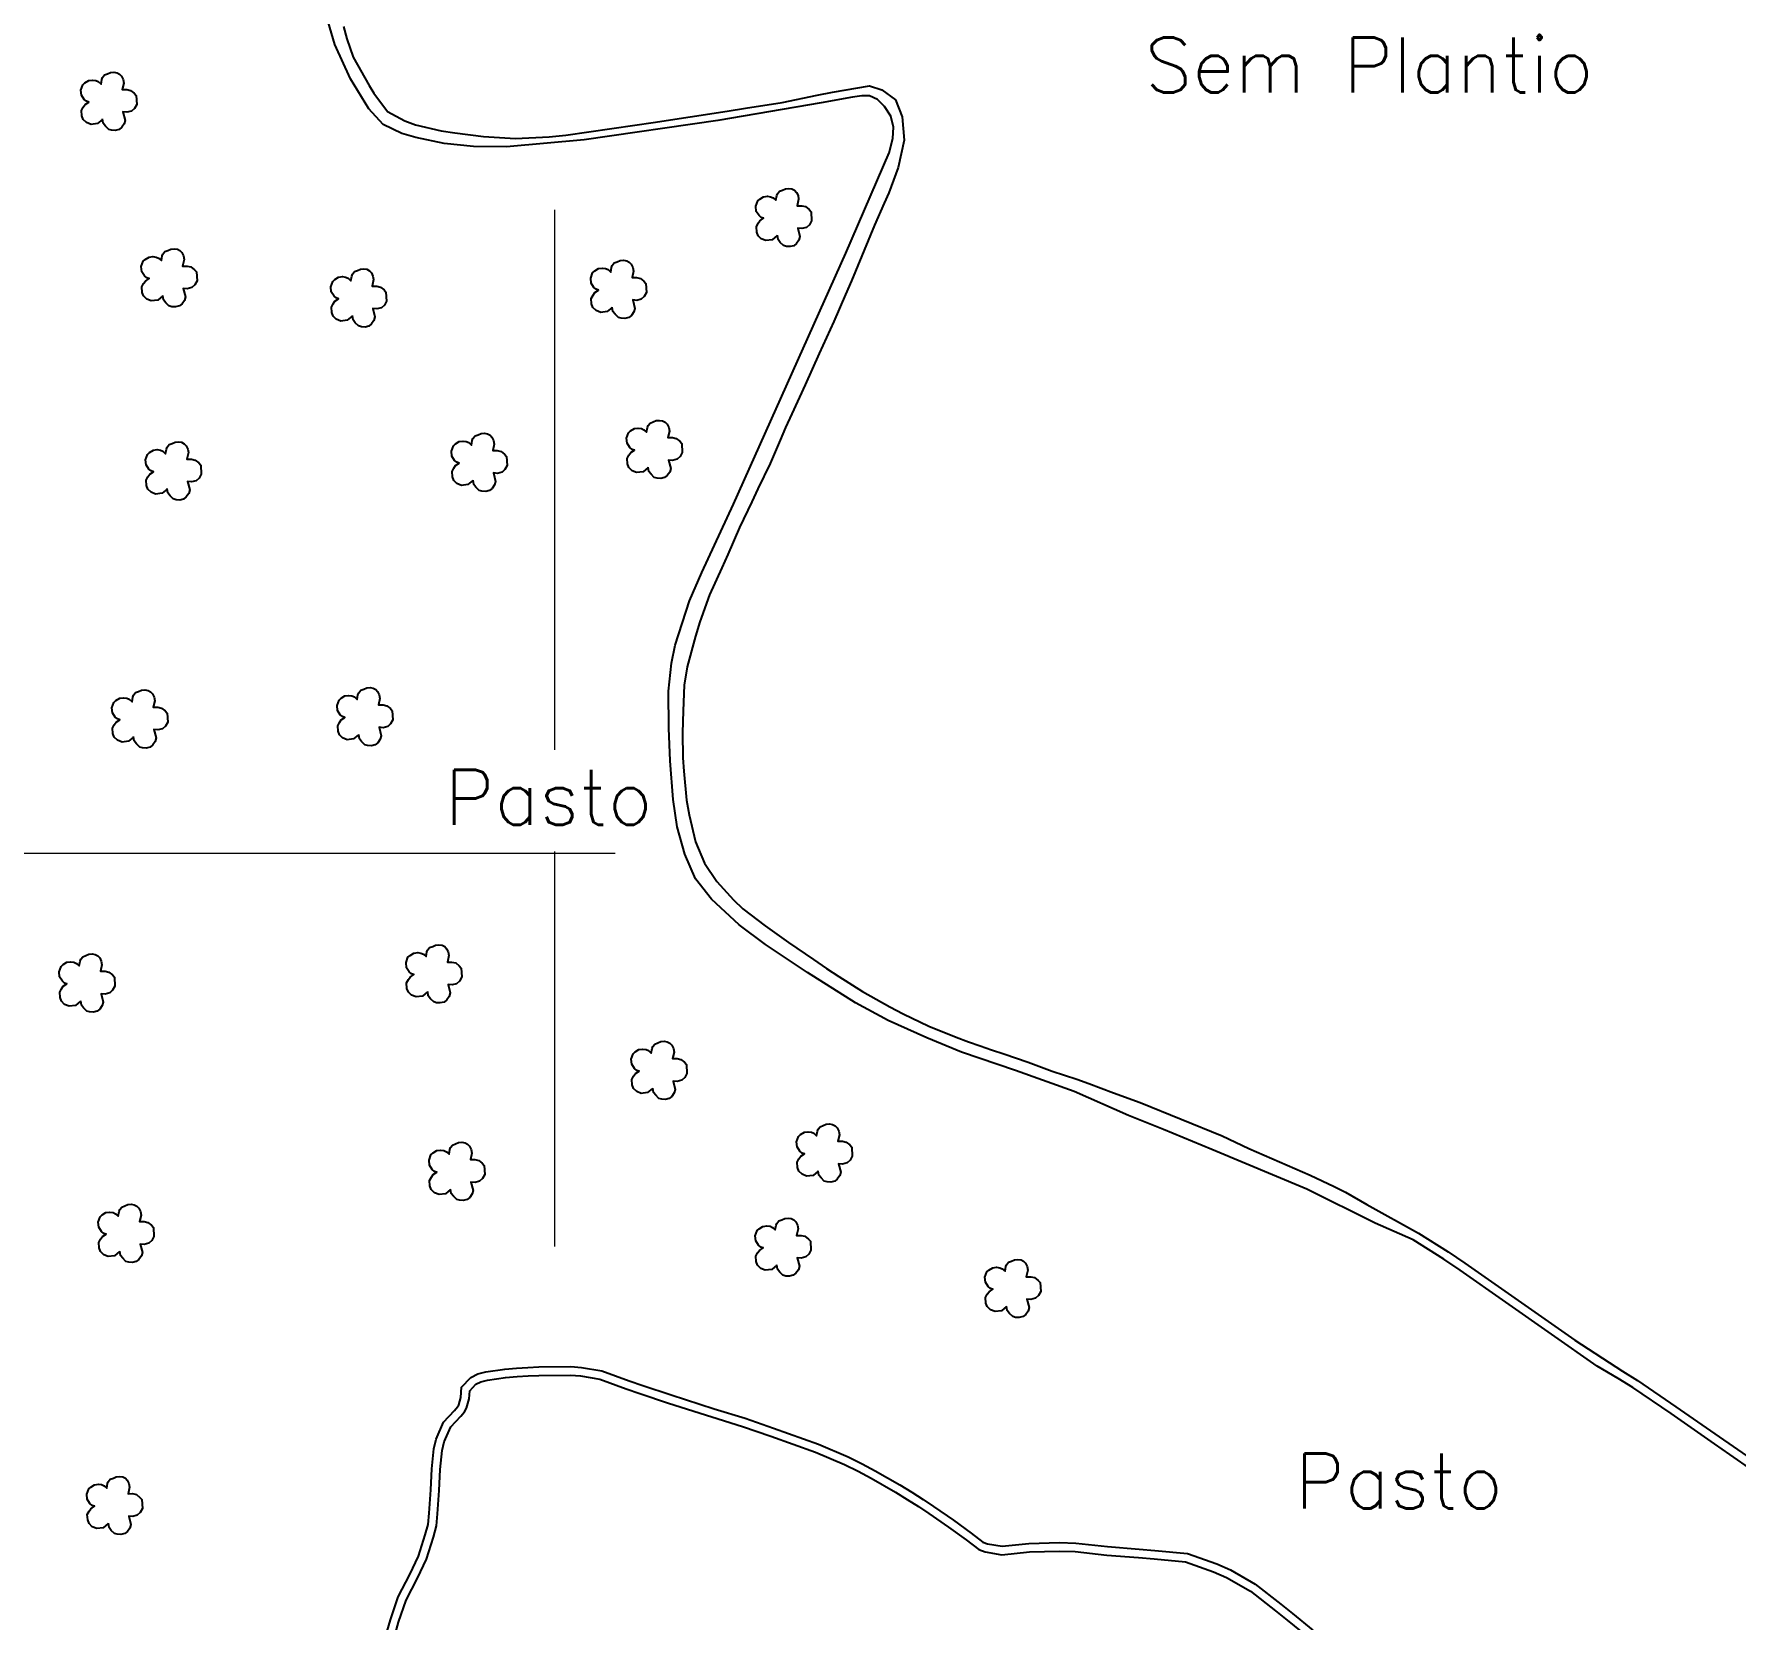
# Model space of a CAD drawing. Extents: x 724231 to 728431, y 7817664 to 7823604.
# Drawn here: x 725154 to 725957, y 7820638 to 7821386 of the extents above; entities that cross this region are included whole.
import ezdxf
from ezdxf.enums import TextEntityAlignment as Align

# ---------------------------------------------------------------- set-up
doc = ezdxf.new("R2010")
doc.units = 0
doc.header["$MEASUREMENT"] = 0
doc.linetypes.add('CONTINUO', pattern=[0])
for name, color, linetype, lineweight in [('0114000626', 1, 'Continuous', 25), ('0114000626094', 5, 'Continuous', 25), ('MALHA', 8, 'Continuous', 9), ('TEXTO_DIVERSOS', 7, 'Continuous', 5)]:
    doc.layers.add(name, color=color, linetype=linetype, lineweight=lineweight)
doc.layers.add('_SIMBOLO ARVORE', color=118, linetype='Continuous')
doc.layers.add('SEM PLANTIO', color=30, linetype='Continuous')
doc.styles.add('Simplex', font='simplex.shx')

msp = doc.modelspace()

# ---------------------------------------------------------------- linework, layer by layer
at = {"layer": '0114000626', "linetype": 'CONTINUO'}
for points in [[(725968.74, 7820706.39), (725947.02, 7820721.56), (725926.59, 7820735.72), (725908.53, 7820748.02), (725901.65, 7820752.36), (725891.64, 7820758.09), (725827.02, 7820803.37), (725819.31, 7820808.65), (725804.84, 7820817.73), (725787.01, 7820825.63), (725754.81, 7820841.63), (725709.95, 7820860.32), (725687.16, 7820869.75), (725670.67, 7820876.29), (725644.93, 7820887.59), (725617.37, 7820897.62), (725591.86, 7820906.22), (725575.43, 7820913.01), (725557.32, 7820921.19), (725541.76, 7820929.4), (725519.2, 7820943.78), (725499.34, 7820956.92), (725486.99, 7820966.25), (725473.83, 7820978.36), (725466.34, 7820987.9), (725461.27, 7820999.57), (725457.7, 7821012.46), (725455.79, 7821025.32), (725454.34, 7821043.61), (725453.76, 7821059.07), (725453.67, 7821076.43), (725454.96, 7821089.73), (725456.83, 7821098.2), (725463.6, 7821119.07), (725469.33, 7821132.42), (725484.35, 7821164.73), (725537.23, 7821283.07), (725557.64, 7821330.38), (725559.47, 7821337.06), (725559.74, 7821342.48), (725558.49, 7821347.59), (725555.57, 7821352.13), (725552.19, 7821355.53), (725548.47, 7821357.18), (725544.8, 7821357.3), (725540.43, 7821356.57), (725525.65, 7821353.91), (725476.89, 7821345.58), (725413.88, 7821336.45), (725377.14, 7821333.11), (725361.65, 7821333.28), (725347.79, 7821334.79), (725334.49, 7821337.57), (725327.8, 7821339.42), (725318.96, 7821343.73), (725312.22, 7821351.06), (725303.6, 7821365.22), (725296.25, 7821381.42), (725290.44, 7821401.33)], [(725320.88, 7820633.08), (725322.41, 7820638.54), (725326.12, 7820649.35), (725331.65, 7820659.87), (725335.7, 7820668.57), (725338.88, 7820678.58), (725340.25, 7820683.52), (725340.69, 7820688.84), (725341.49, 7820699.78), (725341.94, 7820709.67), (725342.9, 7820719.09), (725344.04, 7820723.71), (725347.52, 7820731.73), (725352.68, 7820737.15), (725354.06, 7820738.88), (725354.67, 7820739.95), (725355.68, 7820743.41), (725355.91, 7820748.23), (725360.33, 7820752.83), (725363.66, 7820754.48), (725367.43, 7820755.4), (725376.34, 7820756.7), (725381.95, 7820757.19), (725387.26, 7820757.55), (725392.39, 7820757.78), (725407.53, 7820757.94), (725412.6, 7820757.52), (725422.19, 7820755.94), (725435.05, 7820751.25), (725441.47, 7820749), (725454.81, 7820744.53), (725475.23, 7820738.07), (725489.77, 7820733.53), (725503.17, 7820728.86), (725524.43, 7820721.34), (725538.36, 7820715.3), (725544.96, 7820712.12), (725551.13, 7820708.82), (725562.81, 7820702.1), (725568.41, 7820698.62), (725573.68, 7820695.23), (725578.61, 7820691.93), (725588.08, 7820685.44), (725596.46, 7820679.43), (725601.91, 7820675.15), (725604.06, 7820674.37), (725611.04, 7820673.16), (725623.65, 7820674.47), (725638.13, 7820674.94), (725645.71, 7820674.64), (725660.76, 7820673), (725675.63, 7820671.87), (725683.11, 7820671.22), (725698.4, 7820669.71), (725712.24, 7820664.92), (725718.72, 7820662.02), (725730.44, 7820655.34), (725742.49, 7820645.87), (725747.95, 7820641.5), (725757.59, 7820633.63)]]:
    msp.add_lwpolyline(points, dxfattribs=at)
at = {"layer": '0114000626094', "linetype": 'CONTINUO', "flags": 128}
msp.add_lwpolyline([(725557.23, 7820523.75), (725553.08, 7820516.81), (725549.83, 7820511.47), (725543.79, 7820496.12), (725541.19, 7820488.51), (725532.55, 7820458.61), (725530.45, 7820450.92), (725526.34, 7820434.99), (725521.92, 7820418.48), (725517.22, 7820402.62), (725509.83, 7820378.34), (725507.34, 7820370.01), (725502.35, 7820353.16), (725500.11, 7820345.31), (725496.03, 7820329.95), (725493.19, 7820315.55), (725488.92, 7820299.73), (725486.62, 7820291.94), (725481.69, 7820276.63), (725475.85, 7820262.68), (725470.27, 7820249.63), (725465.58, 7820237.93), (725463.64, 7820232.61), (725460.95, 7820228.94), (725457.51, 7820226.92), (725452.1, 7820225.67), (725448.63, 7820226.18), (725443.08, 7820229.59), (725435.99, 7820241.96), (725429.19, 7820254.76), (725425.84, 7820261.23), (725417.27, 7820275.86), (725409.9, 7820287.68), (725406.41, 7820293.12), (725404.63, 7820301.58), (725406.12, 7820305.06), (725413.83, 7820310.51), (725422.61, 7820317.77), (725426.06, 7820321.67), (725428.56, 7820325.82), (725432.67, 7820334.89), (725434.27, 7820339.81), (725435.99, 7820345.55), (725439.63, 7820358.68), (725442.52, 7820371.65), (725443.29, 7820377.15), (725443.45, 7820386.18), (725440.37, 7820393.27), (725433.43, 7820401.73), (725420.48, 7820413.5), (725411.49, 7820421.73), (725402.6, 7820431.87), (725398.23, 7820437.23), (725393.94, 7820442.87), (725385.76, 7820453.69), (725381.88, 7820458.87), (725378.1, 7820463.11), (725370.73, 7820469.7), (725364.19, 7820476.7), (725361, 7820480.54), (725354.76, 7820488.92), (725350.04, 7820497.34), (725348.24, 7820501.69), (725345.73, 7820510.68), (725345.51, 7820515.86), (725345.22, 7820525.98), (725345.37, 7820535.41), (725343.48, 7820540.42), (725339.05, 7820551.34), (725332.69, 7820564.97), (725326.86, 7820579.34), (725322.8, 7820593.54), (725321.06, 7820600.62), (725321.26, 7820607.26), (725322.21, 7820620.21), (725324.76, 7820632.12), (725326.23, 7820637.35), (725329.8, 7820647.77), (725335.23, 7820658.1), (725339.43, 7820667.12), (725342.71, 7820677.44), (725344.2, 7820682.82), (725344.67, 7820688.53), (725345.48, 7820699.55), (725345.93, 7820709.38), (725346.85, 7820718.41), (725347.84, 7820722.43), (725350.9, 7820729.49), (725355.69, 7820734.52), (725357.38, 7820736.64), (725358.37, 7820738.38), (725359.65, 7820742.75), (725359.83, 7820746.55), (725362.72, 7820749.56), (725365.03, 7820750.7), (725368.19, 7820751.47), (725376.8, 7820752.73), (725382.25, 7820753.21), (725387.48, 7820753.56), (725392.5, 7820753.79), (725407.38, 7820753.94), (725412.11, 7820753.55), (725421.17, 7820752.06), (725433.7, 7820747.49), (725440.17, 7820745.22), (725453.57, 7820740.73), (725474.03, 7820734.26), (725488.51, 7820729.74), (725501.84, 7820725.09), (725522.96, 7820717.62), (725536.69, 7820711.67), (725543.14, 7820708.56), (725549.18, 7820705.33), (725560.75, 7820698.67), (725566.27, 7820695.24), (725571.48, 7820691.89), (725576.36, 7820688.62), (725585.78, 7820682.17), (725594.05, 7820676.23), (725599.94, 7820671.62), (725603.02, 7820670.49), (725610.9, 7820669.13), (725623.92, 7820670.48), (725638.11, 7820670.94), (725645.41, 7820670.65), (725660.39, 7820669.02), (725675.3, 7820667.89), (725682.73, 7820667.24), (725697.53, 7820665.78), (725710.76, 7820661.2), (725716.9, 7820658.45), (725728.2, 7820652.02), (725740, 7820642.74), (725745.43, 7820638.39), (725755.37, 7820630.28), (725766.15, 7820624.62), (725771.05, 7820622.13), (725775.45, 7820619.98), (725784.91, 7820615.72), (725789.97, 7820613.62), (725794.79, 7820611.44), (725803.97, 7820606.97), (725809.22, 7820604.24), (725803.97, 7820602), (725800.96, 7820601.33), (725789.09, 7820600.71), (725776.59, 7820599.9), (725770.24, 7820599.46), (725759, 7820598.44), (725753.75, 7820597.81), (725743.99, 7820596.31), (725738.49, 7820595.61), (725727.93, 7820594.51), (725723.3, 7820594.44), (725712.19, 7820594.43), (725705.71, 7820594.49), (725692.29, 7820593.94), (725678.05, 7820592.26), (725670.59, 7820590.97), (725663.22, 7820589.23), (725648.66, 7820584.87), (725641.84, 7820582.02), (725628.31, 7820576.13), (725615.15, 7820569.64), (725602.46, 7820562.96), (725596.52, 7820559.71), (725585.41, 7820553.39), (725577.56, 7820547.47), (725574.44, 7820545.93), (725569.82, 7820545.68), (725565.37, 7820545.67), (725563.44, 7820544.79), (725560.18, 7820541.28), (725559.82, 7820537.15), (725560.01, 7820535.07), (725561.09, 7820530.89), (725559.84, 7820528.46)], close=True, dxfattribs=at)
at = {"layer": '_SIMBOLO ARVORE', "linetype": 'CONTINUO'}
for points in [[(725186.58, 7821346.12, 0), (725184.22, 7821344.13, 0), (725181.21, 7821343.78, 0), (725179.06, 7821344.62, 0), (725177.54, 7821346.11, 0), (725176.91, 7821347.83, 0), (725176.74, 7821350.36, 0), (725177.56, 7821351.95, 0), (725178.43, 7821353.13, 0), (725180.16, 7821354.31, 0), (725179.06, 7821354.66, 0), (725177.97, 7821355.56, 0), (725176.69, 7821357.57, 0), (725176.46, 7821359.97, 0), (725177.38, 7821362.47, 0), (725178.35, 7821363.37, 0), (725180.12, 7821364.45, 0), (725181.98, 7821364.7, 0), (725183.46, 7821364.49, 0), (725184.63, 7821363.94, 0), (725185.92, 7821362.79, 0), (725186.31, 7821364.99, 0), (725186.63, 7821365.86, 0), (725187.59, 7821367.08, 0), (725189.02, 7821367.61, 0), (725190.42, 7821368.23, 0), (725191.99, 7821368.37, 0), (725193.47, 7821368.16, 0), (725194.68, 7821367.52, 0), (725195.58, 7821366.55, 0), (725196.36, 7821365, 0), (725196.67, 7821363.28, 0), (725195.96, 7821360.21, 0), (725198.11, 7821360.24, 0), (725199.89, 7821359.81, 0), (725201.56, 7821358.49, 0), (725202.5, 7821357.42, 0), (725202.75, 7821353.19, 0), (725201.71, 7821351.3, 0), (725200.33, 7821350.04, 0), (725198.17, 7821349.46, 0), (725196.26, 7821349.63, 0), (725197.28, 7821345.68, 0), (725196.81, 7821344, 0), (725195.67, 7821342.39, 0), (725194.42, 7821341.39, 0), (725192.63, 7821340.95, 0), (725190.86, 7821341.06, 0), (725189.53, 7821341.43, 0), (725188.01, 7821342.93, 0), (725186.97, 7821344.28, 0), (725186.66, 7821346.32, 0)], [(725504.94, 7821291.29, 0), (725502.57, 7821289.3, 0), (725499.56, 7821288.95, 0), (725497.41, 7821289.78, 0), (725495.89, 7821291.28, 0), (725495.26, 7821292.99, 0), (725495.09, 7821295.52, 0), (725495.91, 7821297.12, 0), (725496.78, 7821298.3, 0), (725498.51, 7821299.48, 0), (725497.41, 7821299.83, 0), (725496.32, 7821300.73, 0), (725495.04, 7821302.74, 0), (725494.81, 7821305.14, 0), (725495.74, 7821307.64, 0), (725496.71, 7821308.54, 0), (725498.47, 7821309.62, 0), (725500.33, 7821309.87, 0), (725501.81, 7821309.65, 0), (725502.99, 7821309.11, 0), (725504.27, 7821307.96, 0), (725504.66, 7821310.16, 0), (725504.99, 7821311.03, 0), (725505.95, 7821312.25, 0), (725507.38, 7821312.77, 0), (725508.77, 7821313.39, 0), (725510.34, 7821313.54, 0), (725511.83, 7821313.33, 0), (725513.03, 7821312.69, 0), (725513.93, 7821311.72, 0), (725514.72, 7821310.17, 0), (725515.02, 7821308.45, 0), (725514.31, 7821305.38, 0), (725516.46, 7821305.41, 0), (725518.24, 7821304.98, 0), (725519.92, 7821303.65, 0), (725520.85, 7821302.59, 0), (725521.1, 7821298.36, 0), (725520.06, 7821296.47, 0), (725518.69, 7821295.21, 0), (725516.52, 7821294.63, 0), (725514.62, 7821294.8, 0), (725515.63, 7821290.85, 0), (725515.17, 7821289.17, 0), (725514.03, 7821287.56, 0), (725512.77, 7821286.56, 0), (725510.98, 7821286.12, 0), (725509.21, 7821286.23, 0), (725507.89, 7821286.6, 0), (725506.36, 7821288.1, 0), (725505.33, 7821289.45, 0), (725505.01, 7821291.49, 0)], [(725215.03, 7821262.86, 0), (725212.66, 7821260.87, 0), (725209.65, 7821260.52, 0), (725207.51, 7821261.35, 0), (725205.99, 7821262.85, 0), (725205.36, 7821264.56, 0), (725205.19, 7821267.09, 0), (725206.01, 7821268.69, 0), (725206.87, 7821269.87, 0), (725208.61, 7821271.05, 0), (725207.5, 7821271.4, 0), (725206.42, 7821272.3, 0), (725205.14, 7821274.31, 0), (725204.91, 7821276.71, 0), (725205.83, 7821279.21, 0), (725206.8, 7821280.11, 0), (725208.57, 7821281.19, 0), (725210.42, 7821281.43, 0), (725211.91, 7821281.22, 0), (725213.08, 7821280.68, 0), (725214.37, 7821279.53, 0), (725214.75, 7821281.73, 0), (725215.08, 7821282.6, 0), (725216.04, 7821283.82, 0), (725217.47, 7821284.34, 0), (725218.87, 7821284.96, 0), (725220.44, 7821285.11, 0), (725221.92, 7821284.89, 0), (725223.13, 7821284.26, 0), (725224.03, 7821283.29, 0), (725224.81, 7821281.74, 0), (725225.12, 7821280.02, 0), (725224.4, 7821276.95, 0), (725226.56, 7821276.98, 0), (725228.34, 7821276.55, 0), (725230.01, 7821275.22, 0), (725230.94, 7821274.16, 0), (725231.2, 7821269.93, 0), (725230.16, 7821268.04, 0), (725228.78, 7821266.78, 0), (725226.61, 7821266.2, 0), (725224.71, 7821266.37, 0), (725225.73, 7821262.42, 0), (725225.26, 7821260.73, 0), (725224.12, 7821259.13, 0), (725222.87, 7821258.13, 0), (725221.08, 7821257.69, 0), (725219.31, 7821257.79, 0), (725217.98, 7821258.17, 0), (725216.46, 7821259.67, 0), (725215.42, 7821261.01, 0), (725215.11, 7821263.06, 0)], [(725427.04, 7821257.44, 0), (725424.67, 7821255.45, 0), (725421.66, 7821255.1, 0), (725419.52, 7821255.94, 0), (725418, 7821257.43, 0), (725417.37, 7821259.15, 0), (725417.2, 7821261.68, 0), (725418.02, 7821263.27, 0), (725418.88, 7821264.46, 0), (725420.62, 7821265.63, 0), (725419.51, 7821265.98, 0), (725418.43, 7821266.88, 0), (725417.15, 7821268.9, 0), (725416.92, 7821271.3, 0), (725417.84, 7821273.79, 0), (725418.81, 7821274.69, 0), (725420.58, 7821275.77, 0), (725422.43, 7821276.02, 0), (725423.92, 7821275.81, 0), (725425.09, 7821275.26, 0), (725426.38, 7821274.12, 0), (725426.76, 7821276.31, 0), (725427.09, 7821277.19, 0), (725428.05, 7821278.4, 0), (725429.48, 7821278.93, 0), (725430.88, 7821279.55, 0), (725432.45, 7821279.69, 0), (725433.93, 7821279.48, 0), (725435.14, 7821278.84, 0), (725436.04, 7821277.87, 0), (725436.82, 7821276.32, 0), (725437.13, 7821274.6, 0), (725436.41, 7821271.53, 0), (725438.57, 7821271.56, 0), (725440.35, 7821271.14, 0), (725442.02, 7821269.81, 0), (725442.95, 7821268.74, 0), (725443.21, 7821264.51, 0), (725442.17, 7821262.62, 0), (725440.79, 7821261.36, 0), (725438.62, 7821260.78, 0), (725436.72, 7821260.95, 0), (725437.74, 7821257, 0), (725437.27, 7821255.32, 0), (725436.13, 7821253.71, 0), (725434.88, 7821252.71, 0), (725433.09, 7821252.27, 0), (725431.32, 7821252.38, 0), (725429.99, 7821252.76, 0), (725428.47, 7821254.25, 0), (725427.43, 7821255.6, 0), (725427.12, 7821257.64, 0)], [(725304.44, 7821253.38, 0), (725302.07, 7821251.39, 0), (725299.06, 7821251.04, 0), (725296.92, 7821251.88, 0), (725295.4, 7821253.37, 0), (725294.77, 7821255.08, 0), (725294.6, 7821257.61, 0), (725295.42, 7821259.21, 0), (725296.28, 7821260.39, 0), (725298.02, 7821261.57, 0), (725296.91, 7821261.92, 0), (725295.83, 7821262.82, 0), (725294.55, 7821264.83, 0), (725294.32, 7821267.23, 0), (725295.24, 7821269.73, 0), (725296.21, 7821270.63, 0), (725297.98, 7821271.71, 0), (725299.83, 7821271.96, 0), (725301.32, 7821271.75, 0), (725302.49, 7821271.2, 0), (725303.78, 7821270.05, 0), (725304.16, 7821272.25, 0), (725304.49, 7821273.12, 0), (725305.45, 7821274.34, 0), (725306.88, 7821274.87, 0), (725308.28, 7821275.49, 0), (725309.85, 7821275.63, 0), (725311.33, 7821275.42, 0), (725312.54, 7821274.78, 0), (725313.44, 7821273.81, 0), (725314.22, 7821272.26, 0), (725314.53, 7821270.54, 0), (725313.81, 7821267.47, 0), (725315.97, 7821267.5, 0), (725317.75, 7821267.07, 0), (725319.42, 7821265.74, 0), (725320.35, 7821264.68, 0), (725320.61, 7821260.45, 0), (725319.57, 7821258.56, 0), (725318.19, 7821257.3, 0), (725316.02, 7821256.72, 0), (725314.12, 7821256.89, 0), (725315.14, 7821252.94, 0), (725314.67, 7821251.26, 0), (725313.53, 7821249.65, 0), (725312.28, 7821248.65, 0), (725310.49, 7821248.21, 0), (725308.72, 7821248.32, 0), (725307.39, 7821248.69, 0), (725305.87, 7821250.19, 0), (725304.83, 7821251.54, 0), (725304.52, 7821253.58, 0)], [(725361.34, 7821175.85, 0), (725358.97, 7821173.86, 0), (725355.96, 7821173.51, 0), (725353.81, 7821174.35, 0), (725352.29, 7821175.84, 0), (725351.66, 7821177.56, 0), (725351.49, 7821180.09, 0), (725352.31, 7821181.68, 0), (725353.18, 7821182.86, 0), (725354.91, 7821184.04, 0), (725353.81, 7821184.39, 0), (725352.72, 7821185.29, 0), (725351.44, 7821187.3, 0), (725351.21, 7821189.7, 0), (725352.13, 7821192.2, 0), (725353.1, 7821193.1, 0), (725354.87, 7821194.18, 0), (725356.73, 7821194.43, 0), (725358.21, 7821194.22, 0), (725359.39, 7821193.67, 0), (725360.67, 7821192.52, 0), (725361.06, 7821194.72, 0), (725361.39, 7821195.59, 0), (725362.35, 7821196.81, 0), (725363.78, 7821197.34, 0), (725365.17, 7821197.96, 0), (725366.74, 7821198.1, 0), (725368.23, 7821197.89, 0), (725369.43, 7821197.25, 0), (725370.33, 7821196.28, 0), (725371.11, 7821194.73, 0), (725371.42, 7821193.01, 0), (725370.71, 7821189.94, 0), (725372.86, 7821189.97, 0), (725374.64, 7821189.54, 0), (725376.32, 7821188.22, 0), (725377.25, 7821187.15, 0), (725377.5, 7821182.92, 0), (725376.46, 7821181.03, 0), (725375.09, 7821179.77, 0), (725372.92, 7821179.19, 0), (725371.02, 7821179.36, 0), (725372.03, 7821175.41, 0), (725371.57, 7821173.73, 0), (725370.43, 7821172.12, 0), (725369.17, 7821171.12, 0), (725367.38, 7821170.68, 0), (725365.61, 7821170.79, 0), (725364.28, 7821171.16, 0), (725362.76, 7821172.66, 0), (725361.73, 7821174.01, 0), (725361.41, 7821176.05, 0)], [(725443.97, 7821181.94, 0), (725441.6, 7821179.95, 0), (725438.59, 7821179.61, 0), (725436.45, 7821180.44, 0), (725434.93, 7821181.93, 0), (725434.3, 7821183.65, 0), (725434.13, 7821186.18, 0), (725434.95, 7821187.77, 0), (725435.82, 7821188.96, 0), (725437.55, 7821190.13, 0), (725436.45, 7821190.48, 0), (725435.36, 7821191.38, 0), (725434.08, 7821193.4, 0), (725433.85, 7821195.8, 0), (725434.77, 7821198.3, 0), (725435.74, 7821199.19, 0), (725437.51, 7821200.27, 0), (725439.37, 7821200.52, 0), (725440.85, 7821200.31, 0), (725442.02, 7821199.77, 0), (725443.31, 7821198.62, 0), (725443.69, 7821200.81, 0), (725444.02, 7821201.69, 0), (725444.98, 7821202.9, 0), (725446.41, 7821203.43, 0), (725447.81, 7821204.05, 0), (725449.38, 7821204.19, 0), (725450.86, 7821203.98, 0), (725452.07, 7821203.34, 0), (725452.97, 7821202.37, 0), (725453.75, 7821200.83, 0), (725454.06, 7821199.1, 0), (725453.34, 7821196.03, 0), (725455.5, 7821196.06, 0), (725457.28, 7821195.64, 0), (725458.95, 7821194.31, 0), (725459.88, 7821193.24, 0), (725460.14, 7821189.02, 0), (725459.1, 7821187.12, 0), (725457.72, 7821185.86, 0), (725455.55, 7821185.28, 0), (725453.65, 7821185.45, 0), (725454.67, 7821181.5, 0), (725454.2, 7821179.82, 0), (725453.06, 7821178.21, 0), (725451.81, 7821177.21, 0), (725450.02, 7821176.77, 0), (725448.25, 7821176.88, 0), (725446.92, 7821177.26, 0), (725445.4, 7821178.75, 0), (725444.36, 7821180.1, 0), (725444.05, 7821182.14, 0)], [(725217.06, 7821171.79, 0), (725214.69, 7821169.8, 0), (725211.68, 7821169.45, 0), (725209.54, 7821170.29, 0), (725208.02, 7821171.78, 0), (725207.39, 7821173.49, 0), (725207.22, 7821176.02, 0), (725208.04, 7821177.62, 0), (725208.9, 7821178.8, 0), (725210.64, 7821179.98, 0), (725209.53, 7821180.33, 0), (725208.45, 7821181.23, 0), (725207.17, 7821183.24, 0), (725206.94, 7821185.64, 0), (725207.86, 7821188.14, 0), (725208.83, 7821189.04, 0), (725210.6, 7821190.12, 0), (725212.45, 7821190.37, 0), (725213.94, 7821190.15, 0), (725215.11, 7821189.61, 0), (725216.4, 7821188.46, 0), (725216.78, 7821190.66, 0), (725217.11, 7821191.53, 0), (725218.07, 7821192.75, 0), (725219.5, 7821193.27, 0), (725220.9, 7821193.89, 0), (725222.47, 7821194.04, 0), (725223.95, 7821193.83, 0), (725225.16, 7821193.19, 0), (725226.05, 7821192.22, 0), (725226.84, 7821190.67, 0), (725227.15, 7821188.95, 0), (725226.43, 7821185.88, 0), (725228.58, 7821185.91, 0), (725230.36, 7821185.48, 0), (725232.04, 7821184.15, 0), (725232.97, 7821183.09, 0), (725233.22, 7821178.86, 0), (725232.19, 7821176.97, 0), (725230.81, 7821175.71, 0), (725228.64, 7821175.13, 0), (725226.74, 7821175.3, 0), (725227.76, 7821171.35, 0), (725227.29, 7821169.67, 0), (725226.15, 7821168.06, 0), (725224.89, 7821167.06, 0), (725223.11, 7821166.62, 0), (725221.34, 7821166.73, 0), (725220.01, 7821167.1, 0), (725218.49, 7821168.6, 0), (725217.45, 7821169.95, 0), (725217.14, 7821171.99, 0)], [(725307.42, 7821055.9, 0), (725305.05, 7821053.91, 0), (725302.04, 7821053.56, 0), (725299.9, 7821054.4, 0), (725298.38, 7821055.89, 0), (725297.75, 7821057.6, 0), (725297.58, 7821060.13, 0), (725298.4, 7821061.73, 0), (725299.26, 7821062.91, 0), (725301, 7821064.09, 0), (725299.89, 7821064.44, 0), (725298.81, 7821065.34, 0), (725297.53, 7821067.35, 0), (725297.3, 7821069.75, 0), (725298.22, 7821072.25, 0), (725299.19, 7821073.15, 0), (725300.96, 7821074.23, 0), (725302.81, 7821074.48, 0), (725304.3, 7821074.26, 0), (725305.47, 7821073.72, 0), (725306.76, 7821072.57, 0), (725307.14, 7821074.77, 0), (725307.47, 7821075.64, 0), (725308.43, 7821076.86, 0), (725309.86, 7821077.38, 0), (725311.26, 7821078, 0), (725312.83, 7821078.15, 0), (725314.31, 7821077.94, 0), (725315.52, 7821077.3, 0), (725316.41, 7821076.33, 0), (725317.2, 7821074.78, 0), (725317.51, 7821073.06, 0), (725316.79, 7821069.99, 0), (725318.94, 7821070.02, 0), (725320.72, 7821069.59, 0), (725322.4, 7821068.26, 0), (725323.33, 7821067.2, 0), (725323.58, 7821062.97, 0), (725322.55, 7821061.08, 0), (725321.17, 7821059.82, 0), (725319, 7821059.24, 0), (725317.1, 7821059.41, 0), (725318.12, 7821055.46, 0), (725317.65, 7821053.78, 0), (725316.51, 7821052.17, 0), (725315.25, 7821051.17, 0), (725313.47, 7821050.73, 0), (725311.7, 7821050.84, 0), (725310.37, 7821051.21, 0), (725308.85, 7821052.71, 0), (725307.81, 7821054.06, 0), (725307.49, 7821056.1, 0)], [(725201.21, 7821054.81, 0), (725198.84, 7821052.83, 0), (725195.83, 7821052.48, 0), (725193.69, 7821053.31, 0), (725192.17, 7821054.81, 0), (725191.54, 7821056.52, 0), (725191.37, 7821059.05, 0), (725192.19, 7821060.65, 0), (725193.06, 7821061.83, 0), (725194.79, 7821063, 0), (725193.69, 7821063.36, 0), (725192.6, 7821064.25, 0), (725191.32, 7821066.27, 0), (725191.09, 7821068.67, 0), (725192.01, 7821071.17, 0), (725192.98, 7821072.06, 0), (725194.75, 7821073.14, 0), (725196.6, 7821073.39, 0), (725198.09, 7821073.18, 0), (725199.26, 7821072.64, 0), (725200.55, 7821071.49, 0), (725200.93, 7821073.68, 0), (725201.26, 7821074.56, 0), (725202.22, 7821075.78, 0), (725203.65, 7821076.3, 0), (725205.05, 7821076.92, 0), (725206.62, 7821077.06, 0), (725208.1, 7821076.85, 0), (725209.31, 7821076.22, 0), (725210.21, 7821075.25, 0), (725210.99, 7821073.7, 0), (725211.3, 7821071.98, 0), (725210.58, 7821068.9, 0), (725212.74, 7821068.94, 0), (725214.52, 7821068.51, 0), (725216.19, 7821067.18, 0), (725217.12, 7821066.12, 0), (725217.38, 7821061.89, 0), (725216.34, 7821060, 0), (725214.96, 7821058.74, 0), (725212.79, 7821058.16, 0), (725210.89, 7821058.32, 0), (725211.91, 7821054.38, 0), (725211.44, 7821052.69, 0), (725210.3, 7821051.09, 0), (725209.05, 7821050.08, 0), (725207.26, 7821049.65, 0), (725205.49, 7821049.75, 0), (725204.16, 7821050.13, 0), (725202.64, 7821051.62, 0), (725201.6, 7821052.97, 0), (725201.29, 7821055.02, 0)], [(725339.93, 7820934.59, 0), (725337.57, 7820932.6, 0), (725334.56, 7820932.25, 0), (725332.41, 7820933.09, 0), (725330.89, 7820934.58, 0), (725330.26, 7820936.3, 0), (725330.09, 7820938.83, 0), (725330.91, 7820940.42, 0), (725331.78, 7820941.61, 0), (725333.51, 7820942.78, 0), (725332.41, 7820943.13, 0), (725331.32, 7820944.03, 0), (725330.04, 7820946.05, 0), (725329.81, 7820948.45, 0), (725330.73, 7820950.94, 0), (725331.7, 7820951.84, 0), (725333.47, 7820952.92, 0), (725335.33, 7820953.17, 0), (725336.81, 7820952.96, 0), (725337.98, 7820952.41, 0), (725339.27, 7820951.27, 0), (725339.65, 7820953.46, 0), (725339.98, 7820954.34, 0), (725340.94, 7820955.55, 0), (725342.37, 7820956.08, 0), (725343.77, 7820956.7, 0), (725345.34, 7820956.84, 0), (725346.82, 7820956.63, 0), (725348.03, 7820955.99, 0), (725348.93, 7820955.02, 0), (725349.71, 7820953.47, 0), (725350.02, 7820951.75, 0), (725349.31, 7820948.68, 0), (725351.46, 7820948.71, 0), (725353.24, 7820948.29, 0), (725354.91, 7820946.96, 0), (725355.84, 7820945.89, 0), (725356.1, 7820941.67, 0), (725355.06, 7820939.77, 0), (725353.68, 7820938.51, 0), (725351.52, 7820937.93, 0), (725349.61, 7820938.1, 0), (725350.63, 7820934.15, 0), (725350.16, 7820932.47, 0), (725349.02, 7820930.86, 0), (725347.77, 7820929.86, 0), (725345.98, 7820929.42, 0), (725344.21, 7820929.53, 0), (725342.88, 7820929.91, 0), (725341.36, 7820931.4, 0), (725340.32, 7820932.75, 0), (725340.01, 7820934.79, 0)], [(725176.29, 7820930.26, 0), (725173.92, 7820928.27, 0), (725170.91, 7820927.92, 0), (725168.76, 7820928.76, 0), (725167.24, 7820930.25, 0), (725166.61, 7820931.96, 0), (725166.44, 7820934.49, 0), (725167.26, 7820936.09, 0), (725168.13, 7820937.27, 0), (725169.86, 7820938.45, 0), (725168.76, 7820938.8, 0), (725167.67, 7820939.7, 0), (725166.39, 7820941.71, 0), (725166.16, 7820944.11, 0), (725167.08, 7820946.61, 0), (725168.05, 7820947.51, 0), (725169.82, 7820948.59, 0), (725171.68, 7820948.84, 0), (725173.16, 7820948.62, 0), (725174.34, 7820948.08, 0), (725175.62, 7820946.93, 0), (725176.01, 7820949.13, 0), (725176.34, 7820950, 0), (725177.3, 7820951.22, 0), (725178.73, 7820951.75, 0), (725180.12, 7820952.36, 0), (725181.69, 7820952.51, 0), (725183.18, 7820952.3, 0), (725184.38, 7820951.66, 0), (725185.28, 7820950.69, 0), (725186.06, 7820949.14, 0), (725186.37, 7820947.42, 0), (725185.66, 7820944.35, 0), (725187.81, 7820944.38, 0), (725189.59, 7820943.95, 0), (725191.27, 7820942.62, 0), (725192.2, 7820941.56, 0), (725192.45, 7820937.33, 0), (725191.41, 7820935.44, 0), (725190.04, 7820934.18, 0), (725187.87, 7820933.6, 0), (725185.97, 7820933.77, 0), (725186.98, 7820929.82, 0), (725186.52, 7820928.14, 0), (725185.38, 7820926.53, 0), (725184.12, 7820925.53, 0), (725182.33, 7820925.09, 0), (725180.56, 7820925.2, 0), (725179.23, 7820925.57, 0), (725177.71, 7820927.07, 0), (725176.68, 7820928.42, 0), (725176.36, 7820930.46, 0)], [(725446.14, 7820889.1, 0), (725443.77, 7820887.11, 0), (725440.76, 7820886.76, 0), (725438.62, 7820887.6, 0), (725437.1, 7820889.09, 0), (725436.47, 7820890.81, 0), (725436.3, 7820893.34, 0), (725437.12, 7820894.93, 0), (725437.98, 7820896.12, 0), (725439.72, 7820897.29, 0), (725438.61, 7820897.64, 0), (725437.53, 7820898.54, 0), (725436.25, 7820900.56, 0), (725436.02, 7820902.96, 0), (725436.94, 7820905.45, 0), (725437.91, 7820906.35, 0), (725439.68, 7820907.43, 0), (725441.53, 7820907.68, 0), (725443.02, 7820907.47, 0), (725444.19, 7820906.92, 0), (725445.48, 7820905.78, 0), (725445.86, 7820907.97, 0), (725446.19, 7820908.85, 0), (725447.15, 7820910.06, 0), (725448.58, 7820910.59, 0), (725449.98, 7820911.21, 0), (725451.55, 7820911.35, 0), (725453.03, 7820911.14, 0), (725454.24, 7820910.5, 0), (725455.14, 7820909.53, 0), (725455.92, 7820907.98, 0), (725456.23, 7820906.26, 0), (725455.51, 7820903.19, 0), (725457.67, 7820903.22, 0), (725459.44, 7820902.8, 0), (725461.12, 7820901.47, 0), (725462.05, 7820900.4, 0), (725462.31, 7820896.17, 0), (725461.27, 7820894.28, 0), (725459.89, 7820893.02, 0), (725457.72, 7820892.44, 0), (725455.82, 7820892.61, 0), (725456.84, 7820888.66, 0), (725456.37, 7820886.98, 0), (725455.23, 7820885.37, 0), (725453.97, 7820884.37, 0), (725452.19, 7820883.93, 0), (725450.42, 7820884.04, 0), (725449.09, 7820884.42, 0), (725447.57, 7820885.91, 0), (725446.53, 7820887.26, 0), (725446.22, 7820889.3, 0)], [(725524.17, 7820850.11, 0), (725521.8, 7820848.12, 0), (725518.79, 7820847.77, 0), (725516.65, 7820848.61, 0), (725515.13, 7820850.1, 0), (725514.5, 7820851.81, 0), (725514.33, 7820854.34, 0), (725515.15, 7820855.94, 0), (725516.01, 7820857.12, 0), (725517.75, 7820858.3, 0), (725516.64, 7820858.65, 0), (725515.56, 7820859.55, 0), (725514.28, 7820861.56, 0), (725514.05, 7820863.96, 0), (725514.97, 7820866.46, 0), (725515.94, 7820867.36, 0), (725517.71, 7820868.44, 0), (725519.56, 7820868.69, 0), (725521.05, 7820868.48, 0), (725522.22, 7820867.93, 0), (725523.51, 7820866.78, 0), (725523.89, 7820868.98, 0), (725524.22, 7820869.85, 0), (725525.18, 7820871.07, 0), (725526.61, 7820871.6, 0), (725528.01, 7820872.22, 0), (725529.58, 7820872.36, 0), (725531.06, 7820872.15, 0), (725532.27, 7820871.51, 0), (725533.17, 7820870.54, 0), (725533.95, 7820868.99, 0), (725534.26, 7820867.27, 0), (725533.54, 7820864.2, 0), (725535.7, 7820864.23, 0), (725537.48, 7820863.8, 0), (725539.15, 7820862.47, 0), (725540.08, 7820861.41, 0), (725540.34, 7820857.18, 0), (725539.3, 7820855.29, 0), (725537.92, 7820854.03, 0), (725535.75, 7820853.45, 0), (725533.85, 7820853.62, 0), (725534.87, 7820849.67, 0), (725534.4, 7820847.99, 0), (725533.26, 7820846.38, 0), (725532.01, 7820845.38, 0), (725530.22, 7820844.94, 0), (725528.45, 7820845.05, 0), (725527.12, 7820845.42, 0), (725525.6, 7820846.92, 0), (725524.56, 7820848.27, 0), (725524.25, 7820850.31, 0)], [(725350.77, 7820841.44, 0), (725348.4, 7820839.46, 0), (725345.39, 7820839.11, 0), (725343.25, 7820839.94, 0), (725341.73, 7820841.44, 0), (725341.1, 7820843.15, 0), (725340.93, 7820845.68, 0), (725341.75, 7820847.28, 0), (725342.61, 7820848.46, 0), (725344.35, 7820849.63, 0), (725343.24, 7820849.99, 0), (725342.16, 7820850.88, 0), (725340.88, 7820852.9, 0), (725340.65, 7820855.3, 0), (725341.57, 7820857.8, 0), (725342.54, 7820858.69, 0), (725344.31, 7820859.77, 0), (725346.16, 7820860.02, 0), (725347.65, 7820859.81, 0), (725348.82, 7820859.27, 0), (725350.11, 7820858.12, 0), (725350.49, 7820860.31, 0), (725350.82, 7820861.19, 0), (725351.78, 7820862.41, 0), (725353.21, 7820862.93, 0), (725354.61, 7820863.55, 0), (725356.18, 7820863.69, 0), (725357.66, 7820863.48, 0), (725358.87, 7820862.84, 0), (725359.76, 7820861.88, 0), (725360.55, 7820860.33, 0), (725360.86, 7820858.6, 0), (725360.14, 7820855.53, 0), (725362.29, 7820855.57, 0), (725364.07, 7820855.14, 0), (725365.75, 7820853.81, 0), (725366.68, 7820852.75, 0), (725366.93, 7820848.52, 0), (725365.9, 7820846.63, 0), (725364.52, 7820845.36, 0), (725362.35, 7820844.79, 0), (725360.45, 7820844.95, 0), (725361.47, 7820841, 0), (725361, 7820839.32, 0), (725359.86, 7820837.72, 0), (725358.6, 7820836.71, 0), (725356.82, 7820836.28, 0), (725355.05, 7820836.38, 0), (725353.72, 7820836.76, 0), (725352.2, 7820838.25, 0), (725351.16, 7820839.6, 0), (725350.85, 7820841.65, 0)], [(725194.71, 7820812.2, 0), (725192.34, 7820810.21, 0), (725189.33, 7820809.86, 0), (725187.19, 7820810.7, 0), (725185.67, 7820812.19, 0), (725185.04, 7820813.91, 0), (725184.87, 7820816.44, 0), (725185.69, 7820818.03, 0), (725186.55, 7820819.21, 0), (725188.29, 7820820.39, 0), (725187.18, 7820820.74, 0), (725186.1, 7820821.64, 0), (725184.82, 7820823.66, 0), (725184.59, 7820826.06, 0), (725185.51, 7820828.55, 0), (725186.48, 7820829.45, 0), (725188.25, 7820830.53, 0), (725190.1, 7820830.78, 0), (725191.59, 7820830.57, 0), (725192.76, 7820830.02, 0), (725194.05, 7820828.88, 0), (725194.43, 7820831.07, 0), (725194.76, 7820831.95, 0), (725195.72, 7820833.16, 0), (725197.15, 7820833.69, 0), (725198.55, 7820834.31, 0), (725200.12, 7820834.45, 0), (725201.6, 7820834.24, 0), (725202.81, 7820833.6, 0), (725203.7, 7820832.63, 0), (725204.49, 7820831.08, 0), (725204.8, 7820829.36, 0), (725204.08, 7820826.29, 0), (725206.23, 7820826.32, 0), (725208.01, 7820825.9, 0), (725209.69, 7820824.57, 0), (725210.62, 7820823.5, 0), (725210.87, 7820819.27, 0), (725209.84, 7820817.38, 0), (725208.46, 7820816.12, 0), (725206.29, 7820815.54, 0), (725204.39, 7820815.71, 0), (725205.41, 7820811.76, 0), (725204.94, 7820810.08, 0), (725203.8, 7820808.47, 0), (725202.54, 7820807.47, 0), (725200.76, 7820807.03, 0), (725198.99, 7820807.14, 0), (725197.66, 7820807.52, 0), (725196.14, 7820809.01, 0), (725195.1, 7820810.36, 0), (725194.78, 7820812.4, 0)], [(725504.66, 7820805.7, 0), (725502.3, 7820803.71, 0), (725499.29, 7820803.37, 0), (725497.14, 7820804.2, 0), (725495.62, 7820805.69, 0), (725494.99, 7820807.41, 0), (725494.82, 7820809.94, 0), (725495.64, 7820811.54, 0), (725496.51, 7820812.72, 0), (725498.24, 7820813.89, 0), (725497.14, 7820814.24, 0), (725496.05, 7820815.14, 0), (725494.77, 7820817.16, 0), (725494.54, 7820819.56, 0), (725495.46, 7820822.06, 0), (725496.43, 7820822.95, 0), (725498.2, 7820824.03, 0), (725500.06, 7820824.28, 0), (725501.54, 7820824.07, 0), (725502.71, 7820823.53, 0), (725504, 7820822.38, 0), (725504.39, 7820824.57, 0), (725504.71, 7820825.45, 0), (725505.67, 7820826.66, 0), (725507.1, 7820827.19, 0), (725508.5, 7820827.81, 0), (725510.07, 7820827.95, 0), (725511.55, 7820827.74, 0), (725512.76, 7820827.1, 0), (725513.66, 7820826.13, 0), (725514.44, 7820824.59, 0), (725514.75, 7820822.86, 0), (725514.04, 7820819.79, 0), (725516.19, 7820819.82, 0), (725517.97, 7820819.4, 0), (725519.65, 7820818.07, 0), (725520.58, 7820817, 0), (725520.83, 7820812.78, 0), (725519.79, 7820810.88, 0), (725518.41, 7820809.62, 0), (725516.25, 7820809.04, 0), (725514.35, 7820809.21, 0), (725515.36, 7820805.26, 0), (725514.9, 7820803.58, 0), (725513.75, 7820801.97, 0), (725512.5, 7820800.97, 0), (725510.71, 7820800.53, 0), (725508.94, 7820800.64, 0), (725507.61, 7820801.02, 0), (725506.09, 7820802.51, 0), (725505.06, 7820803.86, 0), (725504.74, 7820805.9, 0)], [(725613.04, 7820786.21, 0), (725610.67, 7820784.22, 0), (725607.66, 7820783.87, 0), (725605.52, 7820784.7, 0), (725604, 7820786.2, 0), (725603.37, 7820787.91, 0), (725603.2, 7820790.44, 0), (725604.02, 7820792.04, 0), (725604.88, 7820793.22, 0), (725606.62, 7820794.4, 0), (725605.51, 7820794.75, 0), (725604.43, 7820795.65, 0), (725603.15, 7820797.66, 0), (725602.92, 7820800.06, 0), (725603.84, 7820802.56, 0), (725604.81, 7820803.46, 0), (725606.58, 7820804.54, 0), (725608.43, 7820804.78, 0), (725609.92, 7820804.57, 0), (725611.09, 7820804.03, 0), (725612.38, 7820802.88, 0), (725612.76, 7820805.08, 0), (725613.09, 7820805.95, 0), (725614.05, 7820807.17, 0), (725615.48, 7820807.69, 0), (725616.88, 7820808.31, 0), (725618.45, 7820808.46, 0), (725619.93, 7820808.24, 0), (725621.14, 7820807.61, 0), (725622.03, 7820806.64, 0), (725622.82, 7820805.09, 0), (725623.13, 7820803.37, 0), (725622.41, 7820800.3, 0), (725624.56, 7820800.33, 0), (725626.34, 7820799.9, 0), (725628.02, 7820798.57, 0), (725628.95, 7820797.51, 0), (725629.2, 7820793.28, 0), (725628.17, 7820791.39, 0), (725626.79, 7820790.13, 0), (725624.62, 7820789.55, 0), (725622.72, 7820789.72, 0), (725623.74, 7820785.77, 0), (725623.27, 7820784.08, 0), (725622.13, 7820782.48, 0), (725620.87, 7820781.48, 0), (725619.09, 7820781.04, 0), (725617.32, 7820781.14, 0), (725615.99, 7820781.52, 0), (725614.47, 7820783.02, 0), (725613.43, 7820784.36, 0), (725613.11, 7820786.41, 0)], [(725189.29, 7820683.88, 0), (725186.93, 7820681.89, 0), (725183.92, 7820681.54, 0), (725181.77, 7820682.37, 0), (725180.25, 7820683.87, 0), (725179.62, 7820685.58, 0), (725179.45, 7820688.11, 0), (725180.27, 7820689.71, 0), (725181.14, 7820690.89, 0), (725182.87, 7820692.07, 0), (725181.77, 7820692.42, 0), (725180.68, 7820693.32, 0), (725179.4, 7820695.33, 0), (725179.17, 7820697.73, 0), (725180.09, 7820700.23, 0), (725181.06, 7820701.13, 0), (725182.83, 7820702.21, 0), (725184.69, 7820702.45, 0), (725186.17, 7820702.24, 0), (725187.34, 7820701.7, 0), (725188.63, 7820700.55, 0), (725189.02, 7820702.75, 0), (725189.34, 7820703.62, 0), (725190.3, 7820704.84, 0), (725191.73, 7820705.36, 0), (725193.13, 7820705.98, 0), (725194.7, 7820706.13, 0), (725196.18, 7820705.91, 0), (725197.39, 7820705.28, 0), (725198.29, 7820704.31, 0), (725199.07, 7820702.76, 0), (725199.38, 7820701.04, 0), (725198.67, 7820697.97, 0), (725200.82, 7820698, 0), (725202.6, 7820697.57, 0), (725204.27, 7820696.24, 0), (725205.21, 7820695.18, 0), (725205.46, 7820690.95, 0), (725204.42, 7820689.06, 0), (725203.04, 7820687.8, 0), (725200.88, 7820687.22, 0), (725198.98, 7820687.39, 0), (725199.99, 7820683.44, 0), (725199.53, 7820681.75, 0), (725198.38, 7820680.15, 0), (725197.13, 7820679.15, 0), (725195.34, 7820678.71, 0), (725193.57, 7820678.81, 0), (725192.24, 7820679.19, 0), (725190.72, 7820680.69, 0), (725189.69, 7820682.03, 0), (725189.37, 7820684.08, 0)]]:
    msp.add_polyline3d(points, dxfattribs=at)
at = {"layer": 'MALHA'}
for p, q in [((725400, 7821048.84), (725400, 7821303.53)), ((724431.03, 7821000), (725428.43, 7821000)), ((725400, 7820814.62), (725400, 7821000.86))]:
    msp.add_line(p, q, dxfattribs=at)
at = {"layer": 'SEM PLANTIO', "linetype": 'Continuous'}
msp.add_lwpolyline([(725300.32, 7821389.96), (725301.81, 7821384.13), (725304.81, 7821375.42), (725312.42, 7821362.15), (725314.69, 7821358.51), (725321, 7821349.8), (725329.19, 7821345.37), (725334.26, 7821343.56), (725346.35, 7821340.74), (725352.81, 7821339.73), (725366.3, 7821338), (725381.49, 7821337.15), (725397.35, 7821337.94), (725405.22, 7821338.69), (725437.81, 7821343.35), (725446.4, 7821344.62), (725463.79, 7821347.27), (725481.26, 7821349.98), (725489.96, 7821351.35), (725507.24, 7821354.14), (725523.75, 7821357.54), (725531.06, 7821358.94), (725548.46, 7821361.96), (725554.19, 7821360.02), (725560.78, 7821355.39), (725563.87, 7821347.26), (725564.8, 7821336.33), (725561.96, 7821323.41), (725557.54, 7821311.42), (725555.37, 7821306.63), (725550.79, 7821296.28), (725539.93, 7821270.02), (725537.14, 7821263.48), (725531.63, 7821250.87), (725524.76, 7821235.76), (725518.06, 7821220.93), (725511.81, 7821207.2), (725508.88, 7821200.84), (725506.24, 7821194.9), (725501.53, 7821183.86), (725495.74, 7821171.83), (725492.87, 7821165.78), (725487.16, 7821153.62), (725481.56, 7821140.92), (725478.73, 7821134.56), (725473, 7821121.83), (725468.41, 7821109.14), (725466.28, 7821102.36), (725462.37, 7821087.91), (725460.94, 7821079.25), (725460.56, 7821067.21), (725460.17, 7821056.82), (725460.45, 7821045.08), (725460.83, 7821038.72), (725462.07, 7821025.01), (725463.39, 7821018.2), (725466.42, 7821005.45), (725470.59, 7820995.29), (725476.4, 7820986.65), (725484.34, 7820978.09), (725488.66, 7820973.83), (725499.17, 7820965.78), (725510.3, 7820957.97), (725522.03, 7820949.91), (725528.09, 7820945.72), (725533.94, 7820941.87), (725545.2, 7820934.85), (725558.01, 7820927.62), (725564.27, 7820924.34), (725576.48, 7820918.46), (725589.26, 7820913.35), (725595.17, 7820911.12), (725600.62, 7820909.19), (725606.06, 7820907.27), (725611.79, 7820905.35), (725623.25, 7820901.42), (725634.66, 7820897.28), (725646.2, 7820893.51), (725651.96, 7820891.47), (725663.47, 7820887.09), (725676.06, 7820882.54), (725714.88, 7820866.71), (725727.45, 7820860.75), (725756.26, 7820848.24), (725767.69, 7820842.87), (725773.05, 7820840.11), (725783.03, 7820834.44), (725807.35, 7820820.88), (725821.5, 7820811.99), (725829.3, 7820806.66), (725881.16, 7820770.35), (725903.71, 7820755.79), (725910.73, 7820751.37), (725928.86, 7820739.01), (725949.31, 7820724.84), (725971.05, 7820709.65)], dxfattribs=at)

# ---------------------------------------------------------------- texts
at = {"layer": 'TEXTO_DIVERSOS', "linetype": 'Continuous', "style": 'Simplex'}
msp.add_text('Sem Plantio', height=26, dxfattribs=at).set_placement((725784.22, 7821371.79), align=Align.MIDDLE_CENTER)
for p in [(725348.08, 7821013.44), (725749.2, 7820691)]:
    msp.add_text('Pasto', height=26, dxfattribs=at).set_placement(p)

doc.saveas('drawing.dxf')
